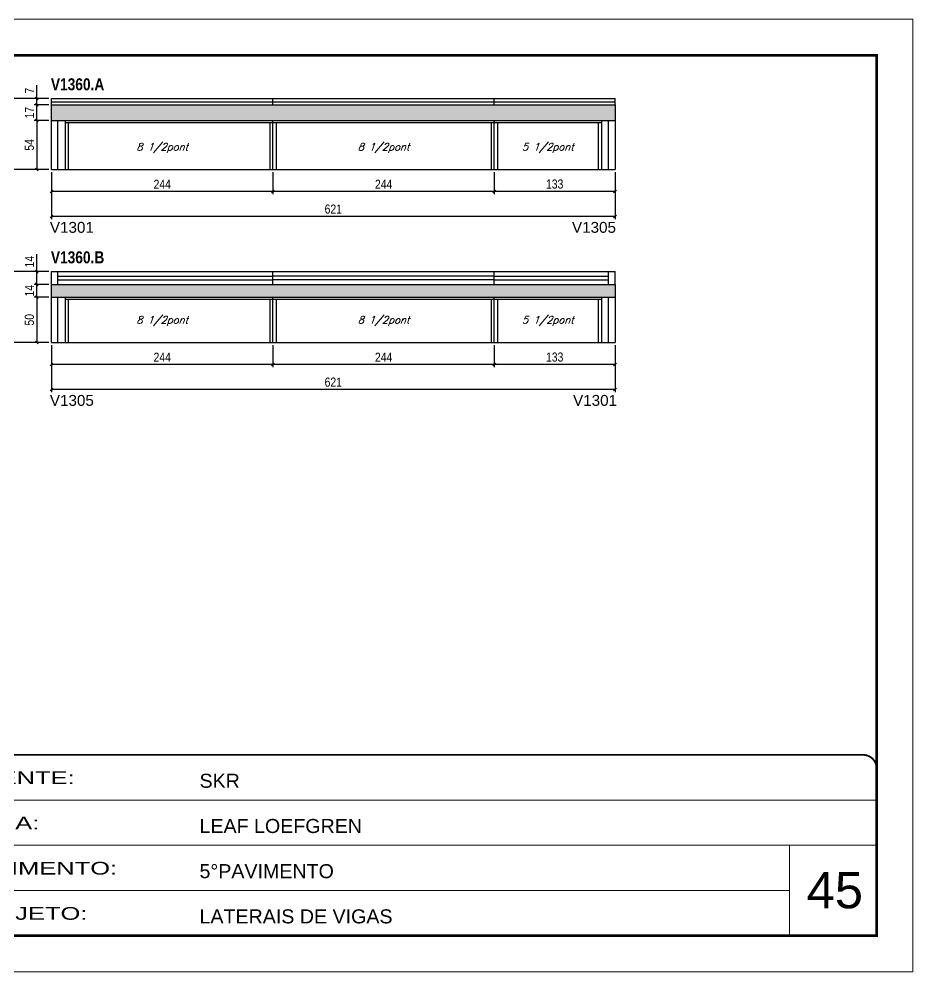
# Model space of a CAD drawing. Extents: x 3309 to 10384, y -2522 to 14608.
# Drawn here: x 3809 to 4794, y 924 to 1974 of the extents above; entities that cross this region are included whole.
import ezdxf

# ---------------------------------------------------------------- set-up
doc = ezdxf.new("R2010")
doc.units = 0
doc.linetypes.add('CONTINUO', pattern=[0])
doc.linetypes.add('DASHED', pattern=[0.75, 0.5, -0.25])
for name, color, linetype in [('5', 5, 'Continuous'), ('COTA', 241, 'Continuous'), ('NOMENCLATURA', 7, 'Continuous'), ('Painéis', 200, 'Continuous'), ('SARR_2.2x7', 40, 'Continuous'), ('SARR_3.5x7', 81, 'Continuous'), ('SARR_EDITAR', 141, 'Continuous'), ('texto', 7, 'Continuous')]:
    doc.layers.add(name, color=color, linetype=linetype)
for name, color, linetype, lineweight in [('CARIMBO', 255, 'Continuous', 9), ('Folhas', 255, 'Continuous', 9), ('SARRAFO DE PRESSAO', 251, 'DASHED', 9)]:
    doc.layers.add(name, color=color, linetype=linetype, lineweight=lineweight)
doc.styles.add('ARIAL', font='arial.ttf')
doc.styles.add('COTA TECNICA', font='techl___.ttf', dxfattribs={"height": 10})
doc.styles.add('Romans', font='romans.shx')
doc.styles.get("Standard").update_dxf_attribs({"font": 'arial.ttf'})
doc.styles.add('TECNICA', font='techb___.ttf', dxfattribs={"height": 10})
doc.styles.add('Tecnologia', font='')
doc.styles.get('Tecnologia').set_extended_font_data('Forgotten Futurist')
doc.dimstyles.new('PAINEL', dxfattribs={"dimtxt": 10, "dimasz": 3, "dimexe": 3, "dimexo": 3, "dimgap": 3, "dimtad": 1, "dimdec": 1, "dimzin": 12, "dimdsep": 46, "dimtxsty": 'COTA TECNICA', "dimblk1": 'OBLIQUE', "dimblk2": 'OBLIQUE', "dimsah": 1, "dimcen": 0.9, "dimclrd": 4, "dimclre": 4, "dimclrt": 240, "dimadec": 1, "dimazin": 3, "dimtfac": 1, "dimtdec": 1, "dimtmove": 0, "dimatfit": 3, "dimfxl": 1, "dimtolj": 1, "dimtzin": 12, "dimarcsym": 0})

# ---------------------------------------------------------------- blocks, each defined once
blk = doc.blocks.new('9999999999')
at = {"color": 30, "linetype": 'CONTINUO'}
for p, q in [((98564.6, 34379.6), (99584, 34379.6)), ((98564.6, 34329.8), (99488, 34329.8)), ((99584, 34329.8), (99488, 34329.8)), ((99488, 34329.8), (99488, 34230.2)), ((98564.6, 34280), (99488, 34280))]:
    blk.add_line(p, q, dxfattribs=at)
at = {"color": 30, "linetype": 'CONTINUO', "const_width": 2}
blk.add_lwpolyline([(99584, 34230.2), (99584, 34414.4, 0.414214), (99569, 34429.4), (98229, 34429.4, 0.414214), (98214, 34414.4), (98214, 34245.2, 0.414214), (98229, 34230.2), (99584, 34230.2)], format="xyb", dxfattribs=at)
at = {"layer": 'Folhas'}
blk.add_lwpolyline([(98139, 34190.2), (99624, 34190.2), (99624, 35240.2), (98139, 35240.2)], close=True, dxfattribs=at)
at = {"layer": 'Folhas', "color": 30, "const_width": 3}
blk.add_lwpolyline([(98214, 34230.2), (99584, 34230.2), (99584, 35200.2), (98214, 35200.2)], close=True, dxfattribs=at)
at = {"color": 7, "linetype": 'Continuous', "ltscale": 5, "style": 'ARIAL'}
for s, height, p in [('SKR', 15.48, (98837.7, 34393.1)), ('LEAF LOEFGREN', 15.483, (98837.7, 34343.3)), ('5°PAVIMENTO', 15.483, (98837.7, 34293.5)), ('LATERAIS DE VIGAS', 15.483, (98837.7, 34243.7))]:
    blk.add_text(s, height=height, dxfattribs=at).set_placement(p)
at = {"layer": 'Folhas', "color": 7, "style": 'Tecnologia', "width": 1.5}
for s, p in [('CLIENTE:', (98573.7, 34397.2)), ('OBRA:', (98573.7, 34347.3)), ('PAVIMENTO:', (98573.7, 34297.5)), ('PROJETO:', (98573.7, 34247.7))]:
    blk.add_text(s, height=14, dxfattribs=at).set_placement(p)
blk = doc.blocks.new('_Oblique')
at = {"color": 0, "linetype": 'ByBlock', "lineweight": -2}
blk.add_line((-0.5, -0.5), (0.5, 0.5), dxfattribs=at)
blk = doc.blocks.new('*D1465')
at = {"layer": 'COTA', "color": 4, "lineweight": -2, "transparency": 16777216}
for p, q in [((4333, 1804.9), (4333, 1780.5)), ((4466, 1804.9), (4466, 1780.5)), ((4466, 1783.5), (4333, 1783.5))]:
    blk.add_line(p, q, dxfattribs=at)
at = {"layer": 'Defpoints', "color": 0, "transparency": 16777216}
for p in [(4333, 1807.9), (4466, 1807.9), (4333, 1783.5)]:
    blk.add_point(p, dxfattribs=at)
at = {"layer": 'COTA', "color": 4, "lineweight": -2, "transparency": 16777216, "xscale": 3, "yscale": 3, "zscale": 3, "rotation": 180}
blk.add_blockref('_Oblique', (4333, 1783.5), dxfattribs=at)
at = {"layer": 'COTA', "color": 4, "lineweight": -2, "transparency": 16777216, "xscale": 3, "yscale": 3, "zscale": 3}
blk.add_blockref('_Oblique', (4466, 1783.5), dxfattribs=at)
at = {"layer": 'COTA', "color": 240, "transparency": 16777216, "insert": (4399.5, 1791.7), "char_height": 10, "attachment_point": 5, "style": 'COTA TECNICA'}
blk.add_mtext('\\A1;133', dxfattribs=at)
blk = doc.blocks.new('*D1467')
at = {"layer": 'COTA', "color": 4, "lineweight": -2, "transparency": 16777216}
for p, q in [((3845, 1804.9), (3845, 1780.5)), ((4089, 1804.9), (4089, 1780.5)), ((4089, 1783.5), (3845, 1783.5))]:
    blk.add_line(p, q, dxfattribs=at)
at = {"layer": 'Defpoints', "color": 0, "transparency": 16777216}
for p in [(3845, 1807.9), (4089, 1807.9), (3845, 1783.5)]:
    blk.add_point(p, dxfattribs=at)
at = {"layer": 'COTA', "color": 4, "lineweight": -2, "transparency": 16777216, "xscale": 3, "yscale": 3, "zscale": 3, "rotation": 180}
blk.add_blockref('_Oblique', (3845, 1783.5), dxfattribs=at)
at = {"layer": 'COTA', "color": 4, "lineweight": -2, "transparency": 16777216, "xscale": 3, "yscale": 3, "zscale": 3}
blk.add_blockref('_Oblique', (4089, 1783.5), dxfattribs=at)
at = {"layer": 'COTA', "color": 240, "transparency": 16777216, "insert": (3967, 1791.5), "char_height": 10, "attachment_point": 5, "style": 'COTA TECNICA'}
blk.add_mtext('\\A1;244', dxfattribs=at)
blk = doc.blocks.new('*D1468')
at = {"layer": 'COTA', "color": 4, "lineweight": -2, "transparency": 16777216}
for p, q in [((4089, 1804.9), (4089, 1780.5)), ((4333, 1804.9), (4333, 1780.5)), ((4333, 1783.5), (4089, 1783.5))]:
    blk.add_line(p, q, dxfattribs=at)
at = {"layer": 'Defpoints', "color": 0, "transparency": 16777216}
for p in [(4089, 1807.9), (4333, 1807.9), (4089, 1783.5)]:
    blk.add_point(p, dxfattribs=at)
at = {"layer": 'COTA', "color": 4, "lineweight": -2, "transparency": 16777216, "xscale": 3, "yscale": 3, "zscale": 3, "rotation": 180}
blk.add_blockref('_Oblique', (4089, 1783.5), dxfattribs=at)
at = {"layer": 'COTA', "color": 4, "lineweight": -2, "transparency": 16777216, "xscale": 3, "yscale": 3, "zscale": 3}
blk.add_blockref('_Oblique', (4333, 1783.5), dxfattribs=at)
at = {"layer": 'COTA', "color": 240, "transparency": 16777216, "insert": (4211, 1791.5), "char_height": 10, "attachment_point": 5, "style": 'COTA TECNICA'}
blk.add_mtext('\\A1;244', dxfattribs=at)
blk = doc.blocks.new('*D1469')
at = {"layer": 'COTA', "color": 4, "lineweight": -2, "transparency": 16777216}
for p, q in [((3842, 1861.9), (3825.7, 1861.9)), ((3828.7, 1861.9), (3828.7, 1807.9)), ((3842, 1807.9), (3825.7, 1807.9))]:
    blk.add_line(p, q, dxfattribs=at)
at = {"layer": 'Defpoints', "color": 0, "transparency": 16777216}
for p in [(3845, 1861.9), (3828.7, 1807.9), (3845, 1807.9)]:
    blk.add_point(p, dxfattribs=at)
at = {"layer": 'COTA', "color": 4, "lineweight": -2, "transparency": 16777216, "xscale": 3, "yscale": 3, "zscale": 3}
for p, rotation in [((3828.7, 1861.9), 90), ((3828.7, 1807.9), 270)]:
    blk.add_blockref('_Oblique', p, dxfattribs=dict(at, rotation=rotation))
at = {"layer": 'COTA', "color": 240, "transparency": 16777216, "insert": (3820.6, 1834.9), "char_height": 10, "attachment_point": 5, "rotation": 90, "style": 'COTA TECNICA'}
blk.add_mtext('\\A1;54', dxfattribs=at)
blk = doc.blocks.new('*D1470')
at = {"layer": 'COTA', "color": 4, "lineweight": -2, "transparency": 16777216}
for p, q in [((3842, 1878.9), (3825.7, 1878.9)), ((3828.7, 1861.9), (3828.7, 1878.9)), ((3842, 1861.9), (3825.7, 1861.9))]:
    blk.add_line(p, q, dxfattribs=at)
at = {"layer": 'Defpoints', "color": 0, "transparency": 16777216}
for p in [(3828.7, 1878.9), (3845, 1878.9), (3845, 1861.9)]:
    blk.add_point(p, dxfattribs=at)
at = {"layer": 'COTA', "color": 4, "lineweight": -2, "transparency": 16777216, "xscale": 3, "yscale": 3, "zscale": 3}
for p, rotation in [((3828.7, 1878.9), 90), ((3828.7, 1861.9), 270)]:
    blk.add_blockref('_Oblique', p, dxfattribs=dict(at, rotation=rotation))
at = {"layer": 'COTA', "color": 240, "transparency": 16777216, "insert": (3820.6, 1870.4), "char_height": 10, "attachment_point": 5, "rotation": 90, "style": 'COTA TECNICA'}
blk.add_mtext('\\A1;17', dxfattribs=at)
blk = doc.blocks.new('*D1466')
at = {"layer": 'COTA', "color": 4, "lineweight": -2, "transparency": 16777216}
for p, q in [((3845, 1804.9), (3845, 1753)), ((4466, 1804.9), (4466, 1753)), ((4466, 1756), (3845, 1756))]:
    blk.add_line(p, q, dxfattribs=at)
at = {"layer": 'Defpoints', "color": 0, "transparency": 16777216}
for p in [(3845, 1807.9), (4466, 1807.9), (3845, 1756)]:
    blk.add_point(p, dxfattribs=at)
at = {"layer": 'COTA', "color": 4, "lineweight": -2, "transparency": 16777216, "xscale": 3, "yscale": 3, "zscale": 3, "rotation": 180}
blk.add_blockref('_Oblique', (3845, 1756), dxfattribs=at)
at = {"layer": 'COTA', "color": 4, "lineweight": -2, "transparency": 16777216, "xscale": 3, "yscale": 3, "zscale": 3}
blk.add_blockref('_Oblique', (4466, 1756), dxfattribs=at)
at = {"layer": 'COTA', "color": 240, "transparency": 16777216, "insert": (4155.5, 1764.1), "char_height": 10, "attachment_point": 5, "style": 'COTA TECNICA'}
blk.add_mtext('\\A1;621', dxfattribs=at)
blk = doc.blocks.new('*D1471')
at = {"layer": 'COTA', "color": 4, "lineweight": -2, "transparency": 16777216}
for p, q in [((3828.7, 1885.9), (3828.7, 1900.6)), ((3842, 1885.9), (3825.7, 1885.9)), ((3828.7, 1878.9), (3828.7, 1885.9)), ((3842, 1878.9), (3825.7, 1878.9))]:
    blk.add_line(p, q, dxfattribs=at)
at = {"layer": 'Defpoints', "color": 0, "transparency": 16777216}
for p in [(3828.7, 1885.9), (3845, 1885.9), (3845, 1878.9)]:
    blk.add_point(p, dxfattribs=at)
at = {"layer": 'COTA', "color": 4, "lineweight": -2, "transparency": 16777216, "xscale": 3, "yscale": 3, "zscale": 3}
for p, rotation in [((3828.7, 1885.9), 90), ((3828.7, 1878.9), 270)]:
    blk.add_blockref('_Oblique', p, dxfattribs=dict(at, rotation=rotation))
at = {"layer": 'COTA', "color": 240, "transparency": 16777216, "insert": (3820.6, 1894.7), "char_height": 10, "attachment_point": 5, "rotation": 90, "style": 'COTA TECNICA'}
blk.add_mtext('\\A1;7', dxfattribs=at)
blk = doc.blocks.new('*D1472')
at = {"layer": 'COTA', "color": 4, "lineweight": -2, "transparency": 16777216}
for p, q in [((3842, 1885.9), (3798.2, 1885.9)), ((3801.2, 1807.9), (3801.2, 1885.9)), ((3842, 1807.9), (3798.2, 1807.9))]:
    blk.add_line(p, q, dxfattribs=at)
at = {"layer": 'Defpoints', "color": 0, "transparency": 16777216}
for p in [(3801.2, 1885.9), (3845, 1885.9), (3845, 1807.9)]:
    blk.add_point(p, dxfattribs=at)
at = {"layer": 'COTA', "color": 4, "lineweight": -2, "transparency": 16777216, "xscale": 3, "yscale": 3, "zscale": 3}
for p, rotation in [((3801.2, 1885.9), 90), ((3801.2, 1807.9), 270)]:
    blk.add_blockref('_Oblique', p, dxfattribs=dict(at, rotation=rotation))
at = {"layer": 'COTA', "color": 240, "transparency": 16777216, "insert": (3793.1, 1846.9), "char_height": 10, "attachment_point": 5, "rotation": 90, "style": 'COTA TECNICA'}
blk.add_mtext('\\A1;78', dxfattribs=at)
blk = doc.blocks.new('*D1473')
at = {"layer": 'COTA', "color": 4, "lineweight": -2, "transparency": 16777216}
for p, q in [((4333, 1614.2), (4333, 1589.8)), ((4466, 1614.2), (4466, 1589.8)), ((4466, 1592.8), (4333, 1592.8))]:
    blk.add_line(p, q, dxfattribs=at)
at = {"layer": 'Defpoints', "color": 0, "transparency": 16777216}
for p in [(4333, 1617.2), (4466, 1617.2), (4333, 1592.8)]:
    blk.add_point(p, dxfattribs=at)
at = {"layer": 'COTA', "color": 4, "lineweight": -2, "transparency": 16777216, "xscale": 3, "yscale": 3, "zscale": 3, "rotation": 180}
blk.add_blockref('_Oblique', (4333, 1592.8), dxfattribs=at)
at = {"layer": 'COTA', "color": 4, "lineweight": -2, "transparency": 16777216, "xscale": 3, "yscale": 3, "zscale": 3}
blk.add_blockref('_Oblique', (4466, 1592.8), dxfattribs=at)
at = {"layer": 'COTA', "color": 240, "transparency": 16777216, "insert": (4399.5, 1601), "char_height": 10, "attachment_point": 5, "style": 'COTA TECNICA'}
blk.add_mtext('\\A1;133', dxfattribs=at)
blk = doc.blocks.new('*D1474')
at = {"layer": 'COTA', "color": 4, "lineweight": -2, "transparency": 16777216}
for p, q in [((3845, 1614.2), (3845, 1589.8)), ((4089, 1614.2), (4089, 1589.8)), ((4089, 1592.8), (3845, 1592.8))]:
    blk.add_line(p, q, dxfattribs=at)
at = {"layer": 'Defpoints', "color": 0, "transparency": 16777216}
for p in [(3845, 1617.2), (4089, 1617.2), (3845, 1592.8)]:
    blk.add_point(p, dxfattribs=at)
at = {"layer": 'COTA', "color": 4, "lineweight": -2, "transparency": 16777216, "xscale": 3, "yscale": 3, "zscale": 3, "rotation": 180}
blk.add_blockref('_Oblique', (3845, 1592.8), dxfattribs=at)
at = {"layer": 'COTA', "color": 4, "lineweight": -2, "transparency": 16777216, "xscale": 3, "yscale": 3, "zscale": 3}
blk.add_blockref('_Oblique', (4089, 1592.8), dxfattribs=at)
at = {"layer": 'COTA', "color": 240, "transparency": 16777216, "insert": (3967, 1600.9), "char_height": 10, "attachment_point": 5, "style": 'COTA TECNICA'}
blk.add_mtext('\\A1;244', dxfattribs=at)
blk = doc.blocks.new('*D1475')
at = {"layer": 'COTA', "color": 4, "lineweight": -2, "transparency": 16777216}
for p, q in [((4089, 1614.2), (4089, 1589.8)), ((4333, 1614.2), (4333, 1589.8)), ((4333, 1592.8), (4089, 1592.8))]:
    blk.add_line(p, q, dxfattribs=at)
at = {"layer": 'Defpoints', "color": 0, "transparency": 16777216}
for p in [(4089, 1617.2), (4333, 1617.2), (4089, 1592.8)]:
    blk.add_point(p, dxfattribs=at)
at = {"layer": 'COTA', "color": 4, "lineweight": -2, "transparency": 16777216, "xscale": 3, "yscale": 3, "zscale": 3, "rotation": 180}
blk.add_blockref('_Oblique', (4089, 1592.8), dxfattribs=at)
at = {"layer": 'COTA', "color": 4, "lineweight": -2, "transparency": 16777216, "xscale": 3, "yscale": 3, "zscale": 3}
blk.add_blockref('_Oblique', (4333, 1592.8), dxfattribs=at)
at = {"layer": 'COTA', "color": 240, "transparency": 16777216, "insert": (4211, 1600.9), "char_height": 10, "attachment_point": 5, "style": 'COTA TECNICA'}
blk.add_mtext('\\A1;244', dxfattribs=at)
blk = doc.blocks.new('*D1476')
at = {"layer": 'COTA', "color": 4, "lineweight": -2, "transparency": 16777216}
for p, q in [((3842, 1667.2), (3825.7, 1667.2)), ((3828.7, 1667.2), (3828.7, 1617.2)), ((3842, 1617.2), (3825.7, 1617.2))]:
    blk.add_line(p, q, dxfattribs=at)
at = {"layer": 'Defpoints', "color": 0, "transparency": 16777216}
for p in [(3845, 1667.2), (3828.7, 1617.2), (3845, 1617.2)]:
    blk.add_point(p, dxfattribs=at)
at = {"layer": 'COTA', "color": 4, "lineweight": -2, "transparency": 16777216, "xscale": 3, "yscale": 3, "zscale": 3}
for p, rotation in [((3828.7, 1667.2), 90), ((3828.7, 1617.2), 270)]:
    blk.add_blockref('_Oblique', p, dxfattribs=dict(at, rotation=rotation))
at = {"layer": 'COTA', "color": 240, "transparency": 16777216, "insert": (3820.6, 1642.2), "char_height": 10, "attachment_point": 5, "rotation": 90, "style": 'COTA TECNICA'}
blk.add_mtext('\\A1;50', dxfattribs=at)
blk = doc.blocks.new('*D1477')
at = {"layer": 'COTA', "color": 4, "lineweight": -2, "transparency": 16777216}
for p, q in [((3842, 1681.2), (3825.7, 1681.2)), ((3828.7, 1667.2), (3828.7, 1681.2)), ((3842, 1667.2), (3825.7, 1667.2))]:
    blk.add_line(p, q, dxfattribs=at)
at = {"layer": 'Defpoints', "color": 0, "transparency": 16777216}
for p in [(3828.7, 1681.2), (3845, 1681.2), (3845, 1667.2)]:
    blk.add_point(p, dxfattribs=at)
at = {"layer": 'COTA', "color": 4, "lineweight": -2, "transparency": 16777216, "xscale": 3, "yscale": 3, "zscale": 3}
for p, rotation in [((3828.7, 1681.2), 90), ((3828.7, 1667.2), 270)]:
    blk.add_blockref('_Oblique', p, dxfattribs=dict(at, rotation=rotation))
at = {"layer": 'COTA', "color": 240, "transparency": 16777216, "insert": (3820.6, 1674.2), "char_height": 10, "attachment_point": 5, "rotation": 90, "style": 'COTA TECNICA'}
blk.add_mtext('\\A1;14', dxfattribs=at)
blk = doc.blocks.new('*D1478')
at = {"layer": 'COTA', "color": 4, "lineweight": -2, "transparency": 16777216}
for p, q in [((3845, 1614.2), (3845, 1562.3)), ((4466, 1614.2), (4466, 1562.3)), ((4466, 1565.3), (3845, 1565.3))]:
    blk.add_line(p, q, dxfattribs=at)
at = {"layer": 'Defpoints', "color": 0, "transparency": 16777216}
for p in [(3845, 1617.2), (4466, 1617.2), (3845, 1565.3)]:
    blk.add_point(p, dxfattribs=at)
at = {"layer": 'COTA', "color": 4, "lineweight": -2, "transparency": 16777216, "xscale": 3, "yscale": 3, "zscale": 3, "rotation": 180}
blk.add_blockref('_Oblique', (3845, 1565.3), dxfattribs=at)
at = {"layer": 'COTA', "color": 4, "lineweight": -2, "transparency": 16777216, "xscale": 3, "yscale": 3, "zscale": 3}
blk.add_blockref('_Oblique', (4466, 1565.3), dxfattribs=at)
at = {"layer": 'COTA', "color": 240, "transparency": 16777216, "insert": (4155.5, 1573.4), "char_height": 10, "attachment_point": 5, "style": 'COTA TECNICA'}
blk.add_mtext('\\A1;621', dxfattribs=at)
blk = doc.blocks.new('*D1479')
at = {"layer": 'COTA', "color": 4, "lineweight": -2, "transparency": 16777216}
for p, q in [((3828.7, 1695.2), (3828.7, 1714.3)), ((3842, 1695.2), (3825.7, 1695.2)), ((3828.7, 1681.2), (3828.7, 1695.2)), ((3842, 1681.2), (3825.7, 1681.2))]:
    blk.add_line(p, q, dxfattribs=at)
at = {"layer": 'Defpoints', "color": 0, "transparency": 16777216}
for p in [(3828.7, 1695.2), (3845, 1695.2), (3845, 1681.2)]:
    blk.add_point(p, dxfattribs=at)
at = {"layer": 'COTA', "color": 4, "lineweight": -2, "transparency": 16777216, "xscale": 3, "yscale": 3, "zscale": 3}
for p, rotation in [((3828.7, 1695.2), 90), ((3828.7, 1681.2), 270)]:
    blk.add_blockref('_Oblique', p, dxfattribs=dict(at, rotation=rotation))
at = {"layer": 'COTA', "color": 240, "transparency": 16777216, "insert": (3820.6, 1706.2), "char_height": 10, "attachment_point": 5, "rotation": 90, "style": 'COTA TECNICA'}
blk.add_mtext('\\A1;14', dxfattribs=at)
blk = doc.blocks.new('*D1480')
at = {"layer": 'COTA', "color": 4, "lineweight": -2, "transparency": 16777216}
for p, q in [((3842, 1695.2), (3798.2, 1695.2)), ((3801.2, 1617.2), (3801.2, 1695.2)), ((3842, 1617.2), (3798.2, 1617.2))]:
    blk.add_line(p, q, dxfattribs=at)
at = {"layer": 'Defpoints', "color": 0, "transparency": 16777216}
for p in [(3801.2, 1695.2), (3845, 1695.2), (3845, 1617.2)]:
    blk.add_point(p, dxfattribs=at)
at = {"layer": 'COTA', "color": 4, "lineweight": -2, "transparency": 16777216, "xscale": 3, "yscale": 3, "zscale": 3}
for p, rotation in [((3801.2, 1695.2), 90), ((3801.2, 1617.2), 270)]:
    blk.add_blockref('_Oblique', p, dxfattribs=dict(at, rotation=rotation))
at = {"layer": 'COTA', "color": 240, "transparency": 16777216, "insert": (3793.1, 1656.2), "char_height": 10, "attachment_point": 5, "rotation": 90, "style": 'COTA TECNICA'}
blk.add_mtext('\\A1;78', dxfattribs=at)

msp = doc.modelspace()

# ---------------------------------------------------------------- hatches: boundary and pattern name
at = {"layer": 'COTA'}
h = msp.add_hatch(dxfattribs=at)
h.set_pattern_fill('AR-CONC', color=256, scale=0.03)
h.set_pattern_definition([(50, (-1512.2763, -5210.2614), (5.46554, -0.4781726), [0.5715, -6.2865]), (355, (-1512.2763, -5210.2614), (-1.0573026, 5.7317054), [0.4572, -5.0292175]), (100.451445, (-1511.821, -5210.301), (4.4082374, 5.2535326), [0.4857003, -5.3427073]), (46.1842, (-1512.276, -5208.7374), (8.132371, -1.26127), [0.85725, -9.42975]), (96.63556, (-1511.5986, -5208.8425), (7.122124, 7.422784), [0.728551, -8.014068]), (351.18415, (-1512.276, -5208.737), (7.122124, 7.422784), [0.685799, -7.543792]), (21, (-1511.5143, -5209.1184), (4.5484317, -3.067956), [0.5715, -6.2865]), (326, (-1511.5143, -5209.1184), (1.854061, 5.525639), [0.4572, -5.0292]), (71.451445, (-1511.135, -5209.374), (6.4024926, 2.457683), [0.4857003, -5.342698]), (37.5, (-1512.2763, -5210.2614), (0.0926581, 2.53665117), [0, -4.96824, 0, -5.1054, 0, -5.04825]), (7.5, (-1512.2763, -5210.2614), (2.0045899, 3.00541724), [0, -2.91084, 0, -4.85394, 0, -1.92405]), (327.5, (-1513.9756, -5210.2614), (4.06771786, -0.1718623), [0, -1.905, 0, -5.9436, 0, -7.8867]), (317.5, (-1514.7376, -5210.2614), (4.4438754, 0.7627947), [0, -2.4765, 0, -3.94716, 0, -5.6007])])
h.paths.add_polyline_path([(3845, 1878.86), (3845, 1861.86), (4466, 1861.86), (4466, 1878.86)])
h = msp.add_hatch(dxfattribs=at)
h.set_pattern_fill('AR-CONC', color=256, scale=0.03)
h.set_pattern_definition([(50, (-1512.2763, -5407.931), (5.46554, -0.4781726), [0.5715, -6.2865]), (355, (-1512.2763, -5407.931), (-1.0573026, 5.7317054), [0.4572, -5.0292175]), (100.451445, (-1511.821, -5407.971), (4.4082374, 5.2535326), [0.4857003, -5.3427073]), (46.1842, (-1512.276, -5406.407), (8.132371, -1.26127), [0.85725, -9.42975]), (96.63556, (-1511.5986, -5406.512), (7.122124, 7.422784), [0.728551, -8.014068]), (351.18415, (-1512.276, -5406.407), (7.122124, 7.422784), [0.685799, -7.543792]), (21, (-1511.5143, -5406.788), (4.5484317, -3.067956), [0.5715, -6.2865]), (326, (-1511.5143, -5406.788), (1.854061, 5.525639), [0.4572, -5.0292]), (71.451445, (-1511.135, -5407.0437), (6.4024926, 2.457683), [0.4857003, -5.342698]), (37.5, (-1512.2763, -5407.931), (0.0926581, 2.53665117), [0, -4.96824, 0, -5.1054, 0, -5.04825]), (7.5, (-1512.2763, -5407.931), (2.0045899, 3.00541724), [0, -2.91084, 0, -4.85394, 0, -1.92405]), (327.5, (-1513.9756, -5407.931), (4.06771786, -0.1718623), [0, -1.905, 0, -5.9436, 0, -7.8867]), (317.5, (-1514.7376, -5407.931), (4.4438754, 0.7627947), [0, -2.4765, 0, -3.94716, 0, -5.6007])])
h.paths.add_polyline_path([(3845, 1681.19), (3845, 1667.19), (4466, 1667.19), (4466, 1681.19)])

# ---------------------------------------------------------------- linework, layer by layer
for p, q in [((3845, 1861.86), (3845, 1878.86)), ((4466, 1878.86), (4466, 1861.86)), ((3845, 1667.19), (3845, 1681.19)), ((4466, 1681.19), (4466, 1667.19))]:
    msp.add_line(p, q, dxfattribs=at)
at = {"layer": 'Painéis', "linetype": 'ByBlock'}
for p, q in [((3845, 1885.86), (4466, 1885.86)), ((3845, 1878.86), (3845, 1885.86)), ((4089, 1878.86), (4089, 1885.86)), ((4333, 1878.86), (4333, 1885.86)), ((4466, 1878.86), (4466, 1885.86)), ((3845, 1878.86), (4466, 1878.86)), ((3845, 1807.86), (3845, 1861.86)), ((3845, 1861.86), (4466, 1861.86)), ((4089, 1807.86), (4089, 1861.86)), ((4333, 1807.86), (4333, 1861.86)), ((4466, 1861.86), (4466, 1807.86)), ((3845, 1807.86), (4466, 1807.86)), ((3845, 1695.19), (4466, 1695.19)), ((3845, 1681.19), (3845, 1695.19)), ((4089, 1681.19), (4089, 1695.19)), ((4333, 1681.19), (4333, 1695.19)), ((4466, 1681.19), (4466, 1695.19)), ((3845, 1681.19), (4466, 1681.19)), ((3845, 1617.19), (3845, 1667.19)), ((3845, 1667.19), (4466, 1667.19)), ((4089, 1617.19), (4089, 1667.19)), ((4333, 1617.19), (4333, 1667.19)), ((4466, 1667.19), (4466, 1617.19)), ((3845, 1617.19), (4466, 1617.19))]:
    msp.add_line(p, q, dxfattribs=at)
at = {"layer": 'SARR_2.2x7', "linetype": 'Continuous'}
for p, q in [((3845, 1882.36), (4089, 1882.36)), ((4089, 1882.36), (4333, 1882.36)), ((4333, 1882.36), (4466, 1882.36)), ((3852, 1807.86), (3852, 1861.86)), ((3860, 1859.66), (4089, 1859.66)), ((4089, 1859.66), (4333, 1859.66)), ((4333, 1859.66), (4451, 1859.66)), ((4459, 1807.86), (4459, 1861.86)), ((3852, 1681.19), (3852, 1695.19)), ((4459, 1681.19), (4459, 1695.19)), ((3852, 1617.19), (3852, 1667.19)), ((3860, 1664.99), (4089, 1664.99)), ((4089, 1664.99), (4333, 1664.99)), ((4333, 1664.99), (4451, 1664.99)), ((4459, 1617.19), (4459, 1667.19))]:
    msp.add_line(p, q, dxfattribs=at)
at = {"layer": 'SARR_3.5x7'}
for p, q in [((3860, 1861.86), (3860, 1807.86)), ((3863.5, 1859.66), (3863.5, 1807.86)), ((4085.5, 1859.66), (4085.5, 1807.86)), ((4092.5, 1859.66), (4092.5, 1807.86)), ((4329.5, 1859.66), (4329.5, 1807.86)), ((4336.5, 1859.66), (4336.5, 1807.86)), ((4447.5, 1859.66), (4447.5, 1807.86)), ((4451, 1861.86), (4451, 1807.86)), ((3860, 1667.19), (3860, 1617.19)), ((3863.5, 1664.99), (3863.5, 1617.19)), ((4085.5, 1664.99), (4085.5, 1617.19)), ((4092.5, 1664.99), (4092.5, 1617.19)), ((4329.5, 1664.99), (4329.5, 1617.19)), ((4336.5, 1664.99), (4336.5, 1617.19)), ((4447.5, 1664.99), (4447.5, 1617.19)), ((4451, 1667.19), (4451, 1617.19))]:
    msp.add_line(p, q, dxfattribs=at)
at = {"layer": 'SARR_EDITAR', "linetype": 'ByBlock'}
for p, q in [((3852, 1690.19), (4089, 1690.19)), ((3852, 1686.19), (4089, 1686.19)), ((4333, 1690.19), (4089, 1690.19)), ((4333, 1686.19), (4089, 1686.19)), ((4333, 1690.19), (4459, 1690.19)), ((4333, 1686.19), (4459, 1686.19))]:
    msp.add_line(p, q, dxfattribs=at)

# ---------------------------------------------------------------- block references
at = {"layer": 'SARRAFO DE PRESSAO', "color": 6, "linetype": 'ByBlock'}
msp.add_blockref('9999999999', (-94829.61, -33266.67), dxfattribs=at)

# ---------------------------------------------------------------- texts
at = {"layer": '5', "linetype": 'Continuous'}
for s, p in [('V1301', (3843.17, 1737.99)), ('V1305', (4418.58, 1737.99)), ('V1305', (3843.17, 1547.32)), ('V1301', (4419.78, 1547.32))]:
    msp.add_text(s, height=12, rotation=359.99996, dxfattribs=at).set_placement(p)
at = {"layer": 'CARIMBO', "style": 'ARIAL'}
msp.add_text('45', height=40, dxfattribs=at).set_placement((4677.23, 993.68))
at = {"layer": 'NOMENCLATURA', "style": 'TECNICA'}
for s, p in [('V1360.A', (3844.28, 1895.05)), ('V1360.B', (3844.28, 1704.38))]:
    msp.add_text(s, height=13.2, dxfattribs=at).set_placement(p)
at = {"layer": 'texto', "color": 2, "char_height": 8, "attachment_point": 5, "style": 'Romans'}
for s, insert in [('{\\Q19;\\C256;8 1/2pont}', (3967, 1831.43)), ('{\\Q19;\\C256;8 1/2pont}', (4211, 1831.43)), ('{\\Q19;\\C256;5 1/2pont}', (4392, 1831.43)), ('{\\Q19;\\C256;8 1/2pont}', (3967, 1640.76)), ('{\\Q19;\\C256;8 1/2pont}', (4211, 1640.76)), ('{\\Q19;\\C256;5 1/2pont}', (4392, 1640.76))]:
    msp.add_mtext(s, dxfattribs=dict(at, insert=insert))

# ---------------------------------------------------------------- dimensions: what is measured, and where the dimension line sits
at = {"layer": 'COTA'}
for base, p1, p2, angle, picture, middle in [((3828.68, 1885.86), (3845, 1878.86), (3845, 1885.86), 90, '*D1471', (3820.61, 1894.72)), ((3801.15, 1885.86), (3845, 1807.86), (3845, 1885.86), 90, '*D1472', (3793.06, 1846.86)), ((3828.68, 1878.86), (3845, 1861.86), (3845, 1878.86), 90, '*D1470', (3820.61, 1870.36)), ((3828.68, 1807.86), (3845, 1861.86), (3845, 1807.86), 90, '*D1469', (3820.57, 1834.86)), ((4089, 1783.47), (4333, 1807.86), (4089, 1807.86), 180, '*D1468', (4211, 1791.54)), ((4333, 1783.47), (4466, 1807.86), (4333, 1807.86), 180, '*D1465', (4399.5, 1791.69)), ((3828.68, 1695.19), (3845, 1681.19), (3845, 1695.19), 90, '*D1479', (3820.61, 1706.25)), ((3801.15, 1695.19), (3845, 1617.19), (3845, 1695.19), 90, '*D1480', (3793.06, 1656.19)), ((3828.68, 1617.19), (3845, 1667.19), (3845, 1617.19), 90, '*D1476', (3820.57, 1642.19)), ((4089, 1592.8), (4333, 1617.19), (4089, 1617.19), 180, '*D1475', (4211, 1600.87)), ((4333, 1592.8), (4466, 1617.19), (4333, 1617.19), 180, '*D1473', (4399.5, 1601.02))]:
    dim = msp.add_linear_dim(base=base, p1=p1, p2=p2, angle=angle, dimstyle='PAINEL', dxfattribs=at)
    dim.commit()
    dim.dimension.update_dxf_attribs({"geometry": picture, "text_midpoint": middle})
for base, p1, p2, picture, middle in [((3845, 1783.47), (4089, 1807.86), (3845, 1807.86), '*D1467', (3967, 1791.54)), ((3845, 1592.8), (4089, 1617.19), (3845, 1617.19), '*D1474', (3967, 1600.87))]:
    dim = msp.add_linear_dim(base=base, p1=p1, p2=p2, angle=180, dimstyle='PAINEL', override={"dimtmove": 1}, dxfattribs=at)
    dim.commit()
    dim.dimension.update_dxf_attribs({"geometry": picture, "text_midpoint": middle})
for base, p1, p2, picture, middle in [((3845, 1756), (4466, 1807.86), (3845, 1807.86), '*D1466', (4155.5, 1764.1)), ((3845, 1565.33), (4466, 1617.19), (3845, 1617.19), '*D1478', (4155.5, 1573.43))]:
    dim = msp.add_linear_dim(base=base, p1=p1, p2=p2, dimstyle='PAINEL', dxfattribs=at)
    dim.commit()
    dim.dimension.update_dxf_attribs({"geometry": picture, "text_midpoint": middle})
dim = msp.add_linear_dim(base=(3828.68, 1681.19), p1=(3845, 1667.19), p2=(3845, 1681.19), angle=90, dimstyle='PAINEL', dxfattribs=at)
dim.commit()
dim.dimension.update_dxf_attribs({"geometry": '*D1477', "text_midpoint": (3828.68, 1674.19), "dimtype": 160})

doc.saveas('drawing.dxf')
